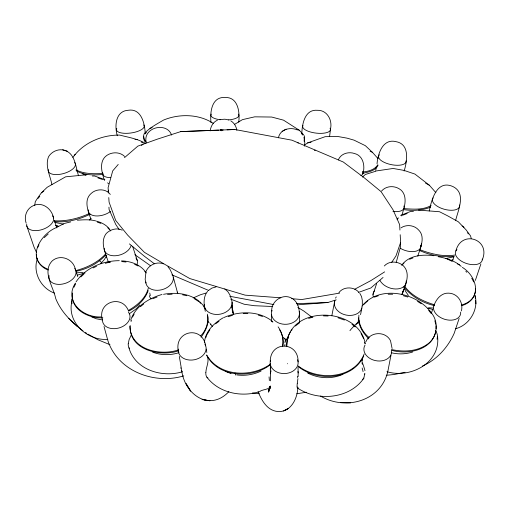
<?xml version="1.0" encoding="UTF-8"?>
<svg xmlns="http://www.w3.org/2000/svg" width="509" height="509" viewBox="0 0 509 509"><rect width="100%" height="100%" fill="white"/><g stroke="black" fill="none" stroke-linecap="round" stroke-linejoin="round"><path stroke-width="0.76" d="M364.877 374.166L364.864 373.511M210.968 122.586C209.931 111.999 211.547 96.29 225.621 97.473C238.269 97.321 239.93 112.521 238.746 122.147M386.948 371.697C410.578 378.887 441.481 362.51 437.435 335.469C437.193 333.694 436.455 332.027 435.5 330.532M304.56 138.582L304.127 141.286M437.524 336.933L437.505 337.422M128.274 343.798L129.095 339.649L131.646 334.216M461.428 310.923C463.534 302.454 457.75 293.394 448.684 293.159C441.118 292.694 435.984 299.483 433.795 305.954M205.878 372.327C206.03 367.059 209.562 361.441 207.29 356.485M270.254 361.384C270.19 340.693 298.579 341.234 298.102 361.886M402.072 294.291L402.085 293.349M358.896 315.198C358.088 323.737 362.618 332.358 369.184 337.607M330.443 129.171C332.701 120.302 327.192 109.957 317.368 110.294C304.719 109.161 302.079 124.145 301.805 133.797M304.535 146.159L304.808 142.654L303.943 137.112M298.159 376.539L298.051 367.364M284.798 345.878L284.951 344.383M270.394 373.81L270.483 380.859M130.158 325.448C128.656 349.817 159.597 356.987 178.125 350.981M34.637 205.681L35.318 201.621L37.838 197.746L41.375 192.828L47.216 187.261L65.616 176.82L86.848 174.74M297.854 387.432C297.491 398.592 290.843 412.379 277.882 411.526C267.219 410.674 261.556 400.36 258.05 391.504M417.781 256.065C420.281 248.125 425.855 236.825 418.455 229.833C414.173 225.054 406.265 224.227 401.022 227.867M297.326 383.175L297.93 378.575M204.44 342.608C205.21 331.391 214.066 323.03 223.286 317.743M282.73 346.457C283.729 340.82 282.699 334.807 279.67 329.934M363.012 173.359C365.227 165.781 363.152 155.563 354.449 153.502C348.474 151.389 340.693 153.667 338.345 159.928M330.36 130.158L329.597 136.444M143.761 136.584L143.85 139.301L144.492 141.088L146.331 142.584M282.66 345.732C283.997 339.121 281.999 332.262 278.111 326.861M145.918 140.942C144.174 126.856 167.162 122.001 171.571 135.082M271.679 311.069C271.221 300.832 283.246 292.796 292.204 298.497M270.508 385.981C269.337 390.085 262.04 389.15 259.437 391.733C240.999 397.535 218.342 392.833 206.578 376.743A15.092 6.375 -62.9 0 1 205.827 372.372M285.384 340.96L285.454 340.546M269.853 386.274L268.587 392.146L270.145 387.756M270.546 372.747L271.068 370.8M375.757 170.254L376.304 167.436M390.969 355.301L388.424 368.312C383.404 400.348 346.444 411.526 320.568 396.066M475.381 298.509L475.062 295.506C478.867 309.695 469.502 325.149 455.402 328.795M331.823 315.784L334.636 301.532M360.55 314.664L361.861 308.047M72.526 292.968C70.019 309.466 88.751 318.653 102.85 317.839M287.248 339.35L286.656 346.33M377.029 163.777C377.901 153.61 382.844 138.308 395.938 141.642C409.993 144.092 407.2 161.029 404.133 171.037M148.291 288.247C145.752 298.414 137.016 305.483 128.319 310.509M404.133 207.405C405.934 200.826 405.743 192.37 398.999 188.686C393.482 185.416 385.886 186.014 381.604 191.002M435.857 331.27C431.823 350.402 407.531 354.97 391.351 350.211M429.252 211C431.613 199.407 436.976 179.225 453.112 186.65C466.441 193.395 458.132 209.931 455.574 220.69M396.212 262.428L400.608 246.407L400.354 242.608M401.76 215.937L403.783 208.703M482.277 259.864C491.14 239.376 461.402 229.228 455.905 250.88M210.153 130.908C210.79 126.359 213.004 122.09 217.394 120.219M420.886 246.572L421.681 243.754M131.029 321.516L131.398 320.237M287.623 338.084L288.189 336.182M364.158 354.067C353.959 379.18 317.794 381.158 298.268 366.003M402.142 294.736L403.809 289.157L402.695 292.44C405.985 284.302 410.75 272.862 403.147 265.59C397.898 261.085 389.143 260.595 384.327 265.978M37.354 258.731C32.519 272.436 40.987 288.329 54.488 293.12M106.254 256.95L106.667 255.594M431.384 313.207L432.605 309.497M459.137 318.456L454.2 333.274C447.882 347.469 436.798 359.78 422.419 366.054M372.989 294.584L376.609 283.698M452.679 260.43L454.047 256.307M480.884 263.974L475.368 280.376M304.197 140.236L304.637 137.525L304.312 135.687M205.763 337.785L206.412 335.864M108.099 191.632L108.614 190.143M37.793 247.399L38.964 244.842M106.273 257.02L106.718 255.804M378.028 165.355C375.216 171.094 368.172 171.997 362.561 173.397M73.951 287.229L75.612 283.85M278.436 137.812C280.033 129.152 290.385 126.754 297.491 129.98M130.705 320.11C135.381 306.348 148.685 298.325 161.983 294.476M148.202 290.588C144.893 299.788 137.22 307.061 128.516 311.164M297.752 387.788L297.39 387.979L297.141 386.948M288.514 335.463L290.302 332.059M132.493 317.152L134.16 314.091M308.448 373.18L308.829 372.359M270.101 387.654L268.453 390.123L270.438 387.883M363.719 356.058C352.578 380.026 317.164 382.03 298.223 366.518M75.389 283.112C63.631 301.392 83.183 317.902 101.081 316.922M206.629 335.221L209.899 329.737M76.089 281.808C85.442 267.861 102.869 260.697 119.297 260.684M72.927 157.389C83.425 142.711 101.895 134.834 119.755 135.095C128.637 137.411 137.901 138.798 145.86 143.614M106.578 255.811L104.396 259.501L100.725 263.617M335.533 298.14L336.258 296.912M377.882 164.674C374.872 169.79 368.052 171.527 362.484 172.01M358.75 321.414L357.802 322.731M338.911 292.624C343.46 286.414 353.78 286.44 358.762 292.185M201.093 337.2C205.7 330.958 209.39 323.323 207.634 315.389M391.644 262.447L396.008 255.849L400.608 242.488L400.189 234.719M365.933 341.679C370.068 331.435 385.65 330.85 390.524 340.75L392.102 348.493M297.555 388.055C317.654 401.658 349.486 399.031 363.929 378.117M285.905 339.897L285.772 340.095A43.564 33.683 -0.5 0 0 284.684 338.224M401.716 265.342C408.638 255.174 422.775 254.277 433.859 255.722M207.608 291.32C202.932 296.849 203.772 304.751 205.305 311.33M286.045 339.7L286.758 338.727M363.77 378.352L362.548 379.396M362.033 305.998C379.676 284.359 417.571 292.452 432.052 313.76C439.095 323.19 437.129 337.893 427.083 344.453C416.763 351.643 403.452 352.145 391.536 349.53M38.041 198.395L39.772 196.328M145.599 133.333L146.439 132.327M397.325 218.895L398.28 217.757M118.228 164.439L112.705 170.897L108.099 187.706L108.462 193.019M291.116 330.799L292.09 329.717M44.258 237.627L48.24 233.949M105.56 254.023C97.683 262.599 86.81 267.766 75.656 270.629M200.775 335.787C206.26 330.271 208.97 321.796 207.348 314.142M139.746 304.986L136.151 308.887L129.21 313.856M363.42 304.815L367.752 300.806M357.019 323.635L356.332 324.367M80.848 276.96L83.902 274.096M397.128 219.557L398.025 218.596M402.371 264.712L403.993 263.019M89.457 220.015L91.105 218.329M362.459 177.075L365.316 174.504L375.368 171.348M105.84 254.869C98.021 263.458 87.249 269.121 75.892 271.322M287.451 337.569L287.827 337.219M140.446 306.666L143.754 303.956M213.424 123.483C199.095 113.889 179.066 113.571 163.484 120.105C156.708 124.132 149.551 127.778 144.206 133.702C142.755 136.59 144.041 139.714 146.28 141.731M124.489 157.656L137.869 146.115L157.466 139.11L180.784 131.589L234.878 129.496L291.956 140.198L343.295 162.021L364.304 177.845L381.088 191.664L393.018 209.772L399.635 224.615L399.934 230.055M383.061 277.462L370.845 287.967L358.501 292.401M295.379 326.008L299.68 322.706M215.568 323.858L218.991 321.325M228.853 391.656C209.294 412.341 184.239 394.074 181.649 369.998M304.344 145.211L307.57 142.927L325.156 136.686L337.403 136.425L347.023 138.143L354.054 140.153L365.347 145.676L372.442 152.331L378.092 158.7M74.193 155.226L75.37 154.361M41.375 192.828L43.799 191.091M270.285 364.813C251.694 379.014 218.635 377.544 206.705 355.428M208.588 290.34L211.935 288.081L216.058 286.942M431.136 205.483C423.1 210.204 413.174 209.186 404.241 208.665M270.234 364.298C251.211 377.831 219.093 376.768 206.654 354.913M384.651 271.87L370.845 280.624L354.748 289.214M234.534 124.412L242.462 119.64L254.704 116.835L271.711 117.045L283.526 120.162L299.254 130.221L303.561 134.745M93.064 267.944L96.506 266.315M286.153 129.152L282.094 131.398M57.173 227.173L64 223.534L70.783 221.886M283.5 411.011L288.107 408.587L284.55 410.451M56.512 227.523C39.988 233.987 25.062 260.023 48.024 269.286M409.573 259.272L412.964 257.936M193.146 297.981L200.482 294.736L205.884 293.095M89.139 213.608C78.335 218.558 66.431 221.402 54.508 220.798M402.829 215.161L407.194 213.526M152.757 298.732L157.033 297.046M400.596 215.377L410.464 211.528L413.435 211.464M374.471 297.116L378.308 295.805M90.099 214.187C78.978 219.691 66.552 222.707 54.119 221.657M261.034 371.086C253.52 374.688 245.02 376.024 236.761 374.91M461.714 305.635C469.343 303.682 476.297 296.76 475.438 288.438M228.217 316.681L232.575 315.294M342.907 374.319C331.747 379.3 318.456 378.632 307.659 373.014M308.626 318.386L312.895 317.158M223.973 317.495C239.478 310.687 259.17 310.649 272.786 321.599M149.92 128.376L152.216 127.606M297.148 304.846L327.93 302.499L336.201 299.839M179.009 352.654C170.451 355.447 160.908 355.346 152.49 352.082M461.288 305.063C482.449 299.477 477.646 276.858 462.376 267.371M85.079 272.958L77.444 275.108M430.582 207.176C422.158 210.529 412.856 210.981 404.006 209.657M454.861 255.047C442.951 256.988 430.824 253.819 419.696 249.652M450.987 260.379L452.997 259.832M405.107 372.264L394.329 374.478L386.267 375.292M182.591 371.716C162.282 378.022 135.165 370.018 128.917 347.8M412.634 352.024C405.737 354.207 398.242 354.468 391.224 352.718M77.419 220.212C83.374 219.767 89.826 219.341 95.654 220.887M105.268 263.306L108.258 262.542M314.365 150.34L315.224 150.161M183.781 375.865C154.348 384.81 117.967 371.265 107.902 340.686L104.014 326.485M311.107 142.196L307.57 142.927M306.361 392.248L296.766 393.75M445.407 258.61L453.933 256.771M83.145 272.398L76.146 272.849M178.653 349.817C160.329 356.37 130.52 349.613 129.897 326.301M219.983 119.551L224.921 119.201L228.808 119.971M339.586 293.114L301.792 299.534L291.702 298.707M375.54 171.062L393.145 168.466L404.051 170.407L414.918 174.072L429.386 185.251L435.882 192.663M167.544 294.565L172.131 294.164M103.155 173.512C94.006 173.887 84.303 174.18 75.975 169.891M109.002 262.351L110.529 262.167M163.529 294.304C178.392 291.523 197.072 294.31 205.235 308.524M243.238 313.614L247.864 313.582M388.195 294.234L392.687 294.221M103.321 174.345C94.229 175.395 84.329 175.382 76.159 170.801M218.565 130.17L180.784 131.589M220.117 130.107L223.228 129.98M227.109 129.82L234.878 129.496M296.359 303.682L327.93 302.499M453.296 256.32C441.748 257.465 429.971 255.295 419.461 250.415M323.463 315.873L328.095 316.013M433.076 308.06L428.667 307.729M64.611 150.371C58.662 148.386 51.727 151.434 48.54 156.74C44.881 165.921 50.124 175.497 51.924 184.538M92.307 176.006L94.585 176.012L104.854 179.645M340.572 402.504L350.72 402.835M107.844 339.363C87.548 340.992 66.781 322.515 71.858 301.436L71.852 302.41A15.346 11.618 -17.5 0 0 71.979 303.714M121.734 261.581L126.003 262.014M272.729 306.52L254.354 305.705L244.199 304.255L230.851 299.209M418.474 210.096L439.528 211.744L447.468 215.752L458.354 221.803L466.015 229.782L470.558 235.915L471.219 238.466M134.987 139.421L137.678 139.625M280.828 297.816L245.134 295.15L189.838 278.576L165.419 264.718L144.41 252.343L127.619 235.075L115.696 220.422L109.079 202.124L108.767 197.568M121.524 260.882C130.87 261.155 141.05 264.705 146.229 272.945M259.316 393.769L252.439 392.948M56.295 225.939L58.185 226.168L55.417 225.5M204.65 399.966L209.975 400.748L202.028 399.559M182.566 294.8L186.765 295.735M229.794 296.27L273.836 304.592M102.194 319.926L96.443 318.806L91.747 316.973M54.947 222.452L63.44 224.164M461.237 266.392C454.906 260.773 446.482 258.197 438.281 256.708M434.393 305.591C422.724 302.963 411.539 296.505 404.025 287.146M403.3 295.729L407.76 297.014M258.324 315.128L262.517 316.458M163.478 263.859C156.74 261.251 148.787 264.865 145.994 271.456L145.167 279.39L145.937 283.042M97.951 177.94L102.481 179.486M97.321 222.14L100.89 223.368M337.957 317.756L344.377 320.04M427.935 308.123L432.809 309.504M434.648 304.834C423.278 301.436 411.756 296.06 404.61 286.204M64.847 150.441C75.275 153.635 75.58 166.971 78.551 175.739M62.69 149.78L67.423 151.237M96.316 221.097C102.099 222.592 107.66 225.563 110.669 230.94M207.92 377.945L206.851 377.163M109.963 344.695L97.976 339.777L87.987 334.171M141.203 142.106L142.66 142.635M48.26 270.005C41.789 267.906 36.349 261.556 36.413 254.551M297.091 129.388L299.254 130.221M134.611 264.33L138.124 265.997M225.837 371.519L231.061 373.619M82.248 173.734L85.849 175.261M208.754 290.499L171.883 274.828M457.546 263.986L459.525 264.928M370.132 151.23L372.442 152.331M452.138 261.391L445.878 258.298M122.217 230.189C117.006 227.428 110.268 229.444 106.254 233.485C99.535 242.297 105.827 253.558 108.506 262.701M297.835 307.404L303.797 311.031L312.004 317.26M427.496 184.226L429.386 185.251M417.501 301.373L421.248 303.758M194.406 298.77L198.688 301.532M425.511 183.1L426.873 183.889M270.12 386.986L269.916 386.522M150.594 265.793L134.872 254.691M85.448 332.53L86.715 333.35M462.108 225.99L464.004 227.249M282.272 336.392L285.727 339.961A8.01 0.42 -88.3 0 1 285.81 340.127M351.974 324.322L355.269 326.937M271.202 320.994L272.837 322.114M230.825 120.862C234.204 122.866 236.297 126.487 236.87 130.323M154.297 263.707L144.41 256.269L129.42 243.906M124.622 156.454C119.901 151.79 112.222 151.797 106.877 155.366C98.619 161.156 101.749 172.506 104.523 180.472M75.319 269.242C73.302 258.884 60.221 253.826 52.223 260.894C41.865 271.628 53.318 286.592 55.685 298.439L55.901 298.98C61.296 312.17 71.763 322.401 82.954 330.844M301.423 133.453L303.122 135.286M224.768 288.908L227.828 291.632L229.839 294.819L231.271 298.796M107.781 227.758L109.467 229.604M99.452 260.627L101.673 262.689M68.683 318.36L77.069 326.25M107.59 182.82L108.57 183.755M293.299 299.158C300.469 304.726 299.489 314.607 299.508 322.687M465.83 271.291L466.798 272.264M210.37 324.201L212.476 326.447M199.7 302.333L200.616 303.313M428.629 310.299L431.098 313.423M209.263 323.024L207.602 320.918M368.834 338.918C363.235 333.172 358.501 326.161 358.425 317.851M144.83 271.437L145.695 272.43M110.3 194.425C106.05 188.521 96.443 188.508 91.302 193.331C83.387 199.916 88.095 211.4 91.016 219.29M167.938 266.671L170.324 269.929L172.449 274.599M128.293 310.369C121.53 294.189 97.512 302.225 102.258 319.283M408.403 295.481L405.539 291.256L403.885 286.987M471.722 278.226L473.777 282.005M119.1 229.508L115.696 224.348L109.079 209.473L108.951 207.144M203.823 306.717L205.356 309.052M361.046 333.605L363.617 338.517M467.58 232.753L468.299 233.911M220.601 129.636L221.269 130.794M359.812 293.299L361.568 296.652L362.306 300.335L362.325 304.56M36.483 252.343L34.065 247.164L26.773 225.926M149.945 297.466L149.334 295.564M53.585 217.973C51.924 208.983 42.521 201.399 33.492 205.591C26.742 208.385 23.707 216.389 26.169 223.171M221.491 129.401L221.918 130.578M54.323 220.41L56.843 227.917M132.633 246.413L137.226 260.411M434.858 320.753L435.755 324.258M76.515 272.843L77.743 276.61M235.101 373.072L235.673 375.088M173.264 277.081L177.794 293.687M362.363 363.369L361.848 360.48M205.693 345.84C202.289 325.022 173.932 330.685 178.328 351.185M364.699 342.398L365.004 343.715M297.969 371.405L298.217 372.982M181.535 369.432L179.308 356.402M365.22 343.645C358.718 305.775 286.618 304.611 286.758 346.425M206.26 349.11L206.832 352.463M145.23 133.791C144.855 123.757 141.419 108.093 128.249 110.262C115.473 110.975 114.391 126.111 117.325 135.75M475.591 300.615L475.928 303.784M270.177 363.617L270.699 368.987L270.279 364.578M231.837 305.521L232.53 312.819L232.079 302.212M270.311 367.842L270.368 371.398M435.984 325.728L436.022 328.871M271.494 314.441L271.551 320.899M391.625 350.898A14.004 10.492 11.2 0 1 375.324 360.588A14.004 10.492 11.2 0 1 365.055 345.032M297.606 359.736A14.004 10.829 -0.5 0 1 284.436 373.574A14.004 10.829 -0.5 0 1 270.521 360.283M204.847 344.084A14.004 10.524 -9.7 0 1 194.336 359.768A14.004 10.524 -9.7 0 1 178.411 349.129M128.453 312.151A14.004 9.913 -15.3 0 1 118.896 327.987A14.004 9.913 -15.3 0 1 102.563 319.251M74.778 268.453A14.004 9.079 -18.2 0 1 64.433 283.628A14.004 9.079 -18.2 0 1 49.093 275.649M52.503 215.861A14.004 7.864 -18.7 0 1 42.419 229.489A14.004 7.864 -18.7 0 1 26.729 224.259M74.645 162.543A14.004 6.312 -15.3 0 1 63.332 173.614A14.004 6.312 -15.3 0 1 48.317 169.612M143.703 124.947A14.004 5.09 -8 0 1 130.609 133.034A14.004 5.09 -8 0 1 116.79 128.408M238.377 114.086A14.004 4.753 0.4 0 1 228.706 119.901M220.238 119.755A14.004 4.753 0.4 0 1 211.286 114.105M330.048 128.211A14.004 5.084 6.9 0 1 316.693 133.18A14.004 5.084 6.9 0 1 303.008 125.475M406.004 160.863A14.004 5.675 11.6 0 1 390.422 164.458A14.004 5.675 11.6 0 1 379.459 154.787M459.43 204.955A14.004 6.522 15.6 0 1 444.472 209.314A14.004 6.522 15.6 0 1 433.197 197.886M482.328 259.049A14.004 7.73 18.5 0 1 465.601 263.178A14.004 7.73 18.5 0 1 456.961 249.62M460.658 312.087A14.004 9.251 18.4 0 1 444.758 319.321A14.004 9.251 18.4 0 1 434.648 304.274M420.803 245.09A14.004 7.73 18.5 0 1 414.695 251.471A14.004 7.73 18.5 0 1 400.278 248.277M403.917 206.005A14.004 6.522 15.6 0 1 392.961 211.458M362.701 171.527A14.004 5.675 11.6 0 1 360.887 175.643M297.275 142.615A14.004 5.084 6.9 0 1 298.408 142.991M110.714 177.628A14.004 6.312 -15.3 0 1 102.678 172.545M110.472 211.502A14.004 7.864 -18.7 0 1 95.717 215.924A14.004 7.864 -18.7 0 1 88.222 209.842M131.048 245.809A14.004 9.079 -18.2 0 1 116.109 255.703A14.004 9.079 -18.2 0 1 104.199 248.398M135.935 258.038A14.004 9.079 -18.2 0 1 137.074 264.317M172.64 275.14A14.004 9.913 -15.3 0 1 161.919 289.704A14.004 9.913 -15.3 0 1 145.841 282.018M177.151 292.058A14.004 9.913 -15.3 0 1 177.565 292.904M231.207 299.127A14.004 10.524 -9.7 0 1 220.397 314.123A14.004 10.524 -9.7 0 1 204.281 304.407M299.241 311.572A14.004 10.829 -0.5 0 1 284.607 324.297A14.004 10.829 -0.5 0 1 272.041 310.401M286.631 339.942A11.039 5.453 -21 0 1 288.571 337.849M285.447 340.973A11.414 0.592 -87.5 0 1 285.727 339.91M362.134 305.903A14.004 10.492 11.2 0 1 346.184 315.077A14.004 10.492 11.2 0 1 334.998 300.501M358.4 320.676A13.775 9.448 -12.9 0 1 358.037 321.217M358.559 322.515A8.952 3.029 -37.5 0 1 357.744 323.533M349.95 330.685A7.094 0.49 -45.1 0 1 354.359 325.709A7.094 0.49 -45.1 0 1 359.647 320.912M406.188 280.943A14.004 9.251 18.4 0 1 395.62 288.997A14.004 9.251 18.4 0 1 379.969 280.421M287.432 363.782A43.367 2.335 -89.7 0 1 287.439 363.579M284.945 342.869A22.74 1.317 -87.9 0 1 285.403 339.872M211.089 324.322A7.8 0.585 45.3 0 1 210.414 323.622M151.135 298.948A7.8 2.265 55.6 0 1 150.518 297.759M150.429 295.557A13.158 8.768 27 0 1 149.78 293.019M109.091 262.587A7.94 4.117 63.7 0 1 108.977 261.715M402.6 293.967A7.775 4.409 -54.3 0 1 402.587 294.584M373.205 296.632A14.004 9.251 18.4 0 1 374.605 290.658M297.886 387.616A7.164 1.024 82.4 0 1 297.771 387.903M297.122 387.018A15.505 2.208 -75.9 0 1 297.281 383.283M297.72 376.221A9.194 0.98 -84.6 0 1 297.568 377.602M71.521 301.519A12.006 8.704 -31.9 0 1 71.852 299.031M72.265 298.961A10.085 6.496 -42.6 0 1 72.412 298.541M362.662 360.582A13.781 10.492 40.1 0 1 362.554 359.246M362.363 364.24A8.303 2.068 68.8 0 1 362.039 363.082M362.548 363.152A8.214 0.802 71.5 0 1 364.978 370.667M362.141 367.994A12.63 3.378 69.3 0 1 363.076 371.653M364.387 373.829A15.741 7.75 58 0 1 363.75 377.92M270.298 373.784A7.94 4.206 -87.4 0 1 270.451 372.696M269.07 376.876A15.257 1.05 83.7 0 1 269.356 380.617M181.688 370.896A15.397 3.786 -84.7 0 1 181.471 370.482M180.79 368.261A15.397 3.786 -84.7 0 1 180.708 367.848M129.477 348.5A15.2 9.716 -43.6 0 1 128.185 343.836M143.283 143.818A12.801 1.807 -36.7 0 1 141.483 145.491M437.282 337.391A15.2 10.886 30 0 1 437.066 339.185M190.525 391.02L186.154 383.78L190.525 391.02M233.472 314.689L231.894 305.553L233.472 314.721"/></g></svg>
